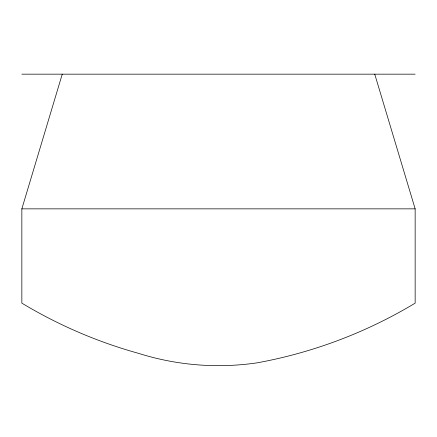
<?xml version="1.0" encoding="UTF-8"?>
<svg xmlns="http://www.w3.org/2000/svg" width="437" height="437" viewBox="0 0 437 437"><rect width="100%" height="100%" fill="white"/><g stroke="black" fill="none" stroke-linecap="round" stroke-linejoin="round"><path stroke-width="0.66" d="M374.744 74.164L415.15 208.853L415.15 303.141A470.075 470.075 0 0 1 257.153 362.836A265.887 265.887 0 0 1 138.485 353.336A470.075 470.075 0 0 1 21.85 303.141L21.85 208.853L62.256 74.164M21.85 74.164L415.15 74.164M21.85 208.853L415.15 208.853"/></g></svg>
